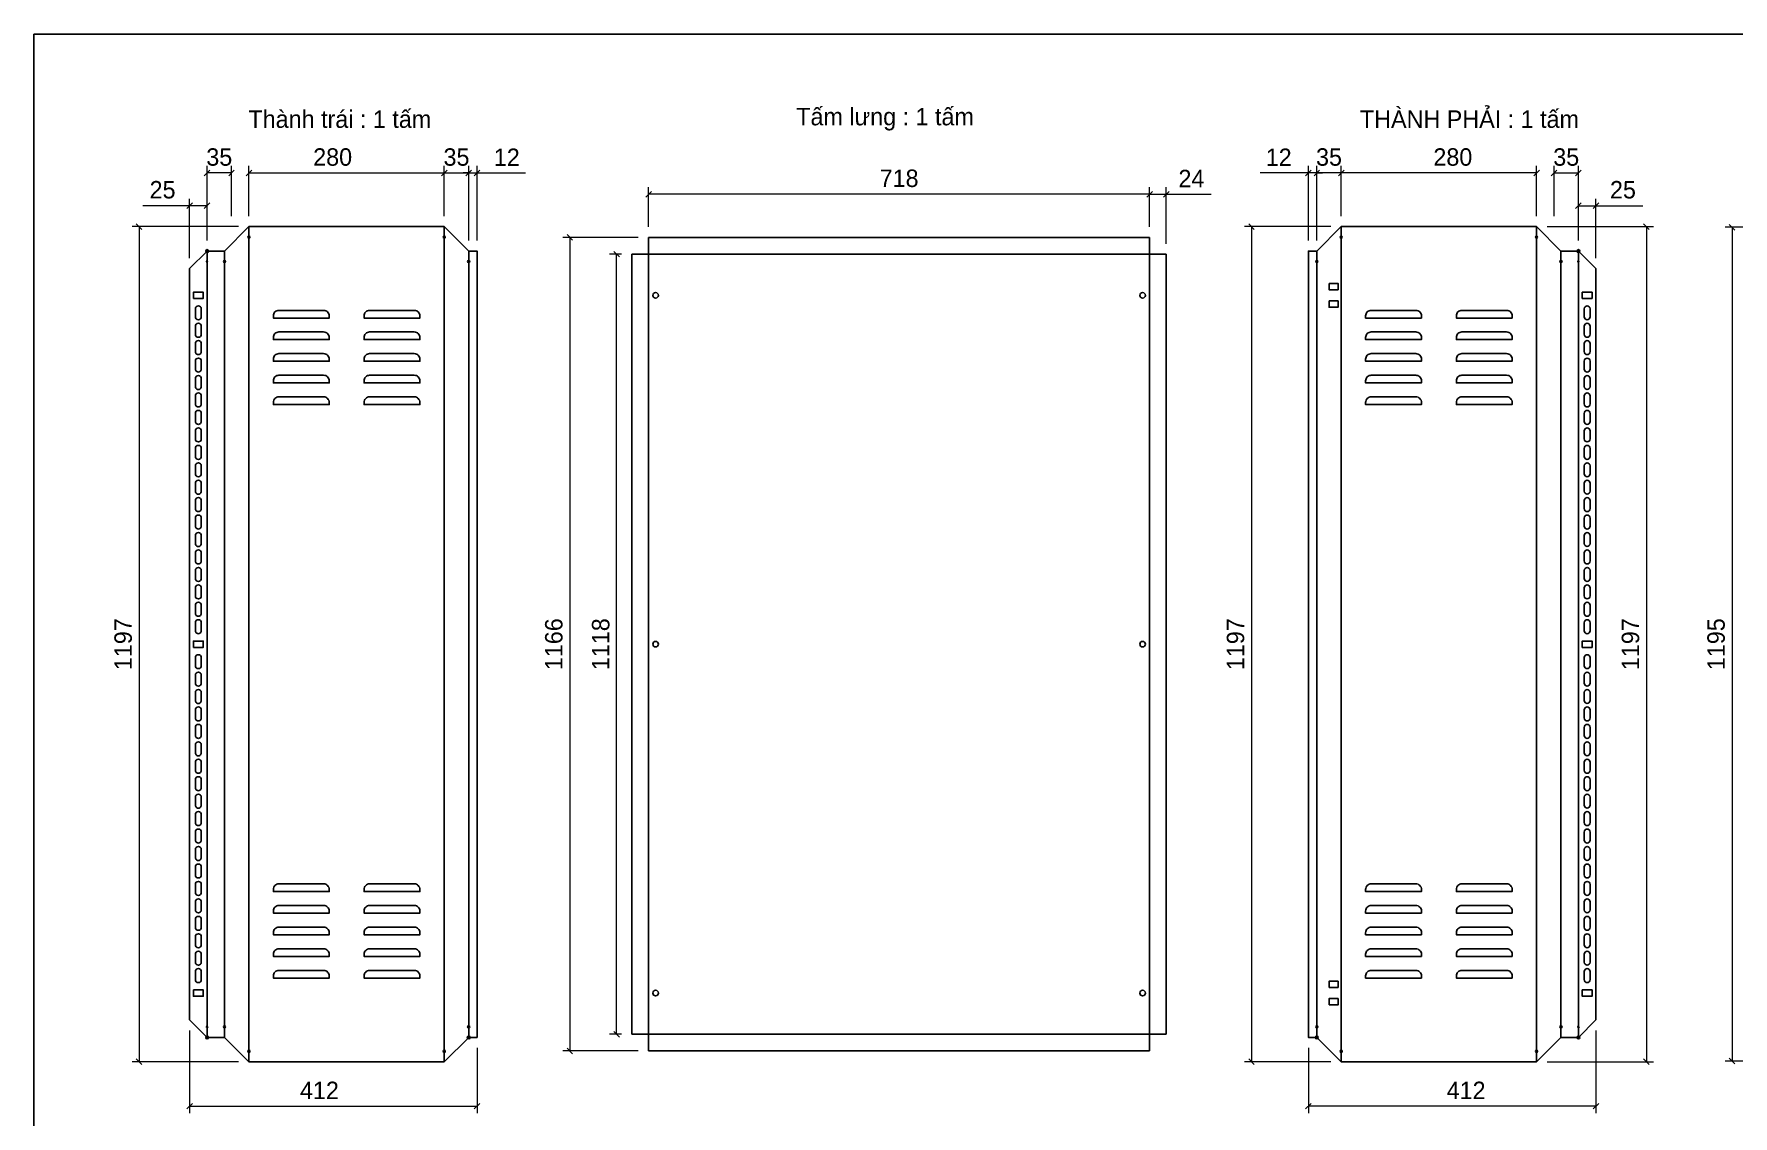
# Model space of a CAD drawing. Header units: millimetres. Extents: x 0 to 3953, y 0 to 2795.
# Drawn here: x 0 to 2435, y 1244 to 2795 of the extents above; entities that cross this region are included whole.
import ezdxf

# ---------------------------------------------------------------- set-up
doc = ezdxf.new("R2010")
doc.units = ezdxf.units.MM
doc.layers.add('CNC', color=7, linetype='Continuous')
doc.layers.add('DIM', color=253, linetype='Continuous')
doc.styles.add('Arial', font='arial.ttf')
doc.dimstyles.new('Dim-25', dxfattribs={"dimtxt": 25, "dimasz": 8, "dimexe": 10, "dimexo": 15, "dimgap": 10, "dimtad": 1, "dimdec": 0, "dimtxsty": 'Standard', "dimblk": 'OBLIQUE', "dimcen": 10, "dimclrd": 5, "dimclre": 5, "dimclrt": 3, "dimazin": 3, "dimtfac": 1, "dimtdec": 0, "dimtmove": 0, "dimatfit": 3, "dimldrblk": 'OBLIQUE', "dimlwd": 9, "dimlwe": 9})

# ---------------------------------------------------------------- blocks, each defined once
blk = doc.blocks.new('*D1')
at = {"color": 0, "linetype": 'ByBlock', "lineweight": -2}
for p, q in [((312.1, 2599.9), (304.1, 2591.9)), ((584.1, 2591.9), (592.1, 2599.9))]:
    blk.add_line(p, q, dxfattribs=at)
at = {"layer": 'Defpoints', "color": 0, "transparency": 16777216}
for p in [(588.1, 2595.9), (308.1, 2519), (588.1, 2519)]:
    blk.add_point(p, dxfattribs=at)
at = {"layer": 'DIM', "color": 5, "lineweight": 9, "transparency": 16777216}
for p, q in [((308.1, 2534), (308.1, 2605.9)), ((588.1, 2534), (588.1, 2605.9)), ((308.1, 2595.9), (588.1, 2595.9))]:
    blk.add_line(p, q, dxfattribs=at)
at = {"layer": 'DIM', "color": 3, "transparency": 16777216, "insert": (428.1, 2618.6), "char_height": 25, "attachment_point": 5}
blk.add_mtext('280', dxfattribs=at)
blk = doc.blocks.new('_Oblique')
at = {"color": 0, "linetype": 'ByBlock', "lineweight": -2}
blk.add_line((-0.5, -0.5), (0.5, 0.5), dxfattribs=at)
blk = doc.blocks.new('*D2')
at = {"color": 0, "linetype": 'ByBlock', "lineweight": -2}
for p, q in [((592.1, 2599.9), (584.1, 2591.9)), ((619.1, 2591.9), (627.1, 2599.9))]:
    blk.add_line(p, q, dxfattribs=at)
at = {"layer": 'Defpoints', "color": 0, "transparency": 16777216}
for p in [(623.1, 2595.9), (588.1, 2519), (623.1, 2484)]:
    blk.add_point(p, dxfattribs=at)
at = {"layer": 'DIM', "color": 5, "lineweight": 9, "transparency": 16777216}
for p, q in [((588.1, 2534), (588.1, 2605.9)), ((623.1, 2499), (623.1, 2605.9)), ((588.1, 2595.9), (623.1, 2595.9))]:
    blk.add_line(p, q, dxfattribs=at)
at = {"layer": 'DIM', "color": 3, "transparency": 16777216, "insert": (605.6, 2618.6), "char_height": 25, "attachment_point": 5}
blk.add_mtext('35', dxfattribs=at)
blk = doc.blocks.new('*D3')
at = {"color": 0, "linetype": 'ByBlock', "lineweight": -2}
for p, q in [((619.1, 2591.9), (627.1, 2599.9)), ((639.1, 2599.9), (631.1, 2591.9))]:
    blk.add_line(p, q, dxfattribs=at)
at = {"layer": 'Defpoints', "color": 0, "transparency": 16777216}
for p in [(635.1, 2595.9), (623.1, 2484), (635.1, 2484)]:
    blk.add_point(p, dxfattribs=at)
at = {"layer": 'DIM', "color": 5, "lineweight": 9, "transparency": 16777216}
for p, q in [((623.1, 2499), (623.1, 2605.9)), ((635.1, 2499), (635.1, 2605.9)), ((623.1, 2595.9), (615.1, 2595.9)), ((623.1, 2595.9), (635.1, 2595.9)), ((635.1, 2595.9), (704.3, 2595.9))]:
    blk.add_line(p, q, dxfattribs=at)
at = {"layer": 'DIM', "color": 3, "transparency": 16777216, "insert": (677.7, 2618.4), "char_height": 25, "attachment_point": 5}
blk.add_mtext('12', dxfattribs=at)
blk = doc.blocks.new('*D4')
at = {"color": 0, "linetype": 'ByBlock', "lineweight": -2}
for p, q in [((227.1, 1262.4), (219.1, 1254.4)), ((631.1, 1254.4), (639.1, 1262.4))]:
    blk.add_line(p, q, dxfattribs=at)
at = {"layer": 'Defpoints', "color": 0, "transparency": 16777216}
for p in [(223.1, 1382), (635.1, 1357), (635.1, 1258.4)]:
    blk.add_point(p, dxfattribs=at)
at = {"layer": 'DIM', "color": 5, "lineweight": 9, "transparency": 16777216}
for p, q in [((223.1, 1367), (223.1, 1248.4)), ((635.1, 1342), (635.1, 1248.4)), ((223.1, 1258.4), (635.1, 1258.4))]:
    blk.add_line(p, q, dxfattribs=at)
at = {"layer": 'DIM', "color": 3, "transparency": 16777216, "insert": (409.1, 1281), "char_height": 25, "attachment_point": 5}
blk.add_mtext('412', dxfattribs=at)
blk = doc.blocks.new('*D5')
at = {"color": 0, "linetype": 'ByBlock', "lineweight": -2}
for p, q in [((252.1, 2599.9), (244.1, 2591.9)), ((279.1, 2591.9), (287.1, 2599.9))]:
    blk.add_line(p, q, dxfattribs=at)
at = {"layer": 'Defpoints', "color": 0, "transparency": 16777216}
for p in [(248.1, 2595.9), (283.1, 2519), (248.1, 2484)]:
    blk.add_point(p, dxfattribs=at)
at = {"layer": 'DIM', "color": 5, "lineweight": 9, "transparency": 16777216}
for p, q in [((248.1, 2499), (248.1, 2605.9)), ((283.1, 2534), (283.1, 2605.9)), ((283.1, 2595.9), (248.1, 2595.9))]:
    blk.add_line(p, q, dxfattribs=at)
at = {"layer": 'DIM', "color": 3, "transparency": 16777216, "insert": (265.6, 2618.6), "char_height": 25, "attachment_point": 5}
blk.add_mtext('35', dxfattribs=at)
blk = doc.blocks.new('*D6')
at = {"color": 0, "linetype": 'ByBlock', "lineweight": -2}
for p, q in [((252.1, 2599.9), (244.1, 2591.9)), ((279.1, 2591.9), (287.1, 2599.9))]:
    blk.add_line(p, q, dxfattribs=at)
at = {"layer": 'Defpoints', "color": 0, "transparency": 16777216}
for p in [(248.1, 2595.9), (283.1, 2519), (248.1, 2484)]:
    blk.add_point(p, dxfattribs=at)
at = {"layer": 'DIM', "color": 5, "lineweight": 9, "transparency": 16777216}
for p, q in [((248.1, 2499), (248.1, 2605.9)), ((283.1, 2534), (283.1, 2605.9)), ((283.1, 2595.9), (248.1, 2595.9))]:
    blk.add_line(p, q, dxfattribs=at)
at = {"layer": 'DIM', "color": 3, "transparency": 16777216, "insert": (265.6, 2618.6), "char_height": 25, "attachment_point": 5}
blk.add_mtext('35', dxfattribs=at)
blk = doc.blocks.new('*D7')
at = {"color": 0, "linetype": 'ByBlock', "lineweight": -2}
for p, q in [((227.1, 2553), (219.1, 2545)), ((244.1, 2545), (252.1, 2553))]:
    blk.add_line(p, q, dxfattribs=at)
at = {"layer": 'Defpoints', "color": 0, "transparency": 16777216}
for p in [(223.1, 2549), (248.1, 2484), (223.1, 2459)]:
    blk.add_point(p, dxfattribs=at)
at = {"layer": 'DIM', "color": 5, "lineweight": 9, "transparency": 16777216}
for p, q in [((223.1, 2474), (223.1, 2559)), ((248.1, 2499), (248.1, 2559)), ((223.1, 2549), (156.1, 2549)), ((248.1, 2549), (223.1, 2549))]:
    blk.add_line(p, q, dxfattribs=at)
at = {"layer": 'DIM', "color": 3, "transparency": 16777216, "insert": (184.3, 2571.7), "char_height": 25, "attachment_point": 5}
blk.add_mtext('25', dxfattribs=at)
blk = doc.blocks.new('f3daunguoc')
at = {"layer": 'CNC', "color": 2, "lineweight": -3}
blk.add_circle((0, 0), 1.5, dxfattribs=at)
blk = doc.blocks.new('f2dauxuoi')
at = {"layer": 'CNC', "color": 2, "lineweight": -3}
blk.add_circle((0, 0), 1, dxfattribs=at)
blk = doc.blocks.new('ovan8.5x20')
at = {"layer": 'CNC', "color": 2, "lineweight": -3}
for p, q in [((5.7, 4.2), (-5.8, 4.2)), ((-5.8, -4.2), (5.7, -4.2))]:
    blk.add_line(p, q, dxfattribs=at)
for centre, start, end in [((-5.8, 0), 90, 270), ((5.7, 0), 270, 90)]:
    blk.add_arc(centre, 4.25, start, end, dxfattribs=at)
blk = doc.blocks.new('*D8')
at = {"color": 0, "linetype": 'ByBlock', "lineweight": -2}
for p, q in [((154.7, 2515), (146.7, 2523)), ((146.7, 1326), (154.7, 1318))]:
    blk.add_line(p, q, dxfattribs=at)
at = {"layer": 'Defpoints', "color": 0, "transparency": 16777216}
for p in [(308.1, 2519), (150.7, 1322), (308.1, 1322)]:
    blk.add_point(p, dxfattribs=at)
at = {"layer": 'DIM', "color": 5, "lineweight": 9, "transparency": 16777216}
for p, q in [((293.1, 2519), (140.7, 2519)), ((150.7, 2519), (150.7, 1322)), ((293.1, 1322), (140.7, 1322))]:
    blk.add_line(p, q, dxfattribs=at)
at = {"layer": 'DIM', "color": 3, "transparency": 16777216, "insert": (127.9, 1920.5), "char_height": 25, "attachment_point": 5, "rotation": 90}
blk.add_mtext('1197', dxfattribs=at)
blk = doc.blocks.new('*D13')
at = {"color": 0, "linetype": 'ByBlock', "lineweight": -2}
for p, q in [((1603, 2569.4), (1595, 2561.4)), ((1619, 2561.4), (1627, 2569.4))]:
    blk.add_line(p, q, dxfattribs=at)
at = {"layer": 'Defpoints', "color": 0, "transparency": 16777216}
for p in [(1623, 2565.4), (1599, 2503.5), (1623, 2479.5)]:
    blk.add_point(p, dxfattribs=at)
at = {"layer": 'DIM', "color": 5, "lineweight": 9, "transparency": 16777216}
for p, q in [((1599, 2518.5), (1599, 2575.4)), ((1599, 2565.4), (1623, 2565.4)), ((1623, 2494.5), (1623, 2575.4)), ((1623, 2565.4), (1687.1, 2565.4))]:
    blk.add_line(p, q, dxfattribs=at)
at = {"layer": 'DIM', "color": 3, "transparency": 16777216, "insert": (1659, 2587.9), "char_height": 25, "attachment_point": 5}
blk.add_mtext('24', dxfattribs=at)
blk = doc.blocks.new('*D14')
at = {"color": 0, "linetype": 'ByBlock', "lineweight": -2}
for p, q in [((885, 2569.4), (877, 2561.4)), ((1595, 2561.4), (1603, 2569.4))]:
    blk.add_line(p, q, dxfattribs=at)
at = {"layer": 'Defpoints', "color": 0, "transparency": 16777216}
for p in [(881, 2565.4), (881, 2503.5), (1599, 2503.5)]:
    blk.add_point(p, dxfattribs=at)
at = {"layer": 'DIM', "color": 5, "lineweight": 9, "transparency": 16777216}
for p, q in [((881, 2518.5), (881, 2575.4)), ((1599, 2565.4), (881, 2565.4)), ((1599, 2518.5), (1599, 2575.4))]:
    blk.add_line(p, q, dxfattribs=at)
at = {"layer": 'DIM', "color": 3, "transparency": 16777216, "insert": (1240, 2588.1), "char_height": 25, "attachment_point": 5}
blk.add_mtext('718', dxfattribs=at)
blk = doc.blocks.new('*D15')
at = {"color": 0, "linetype": 'ByBlock', "lineweight": -2}
for p, q in [((772, 2499.5), (764, 2507.5)), ((764, 1341.5), (772, 1333.5))]:
    blk.add_line(p, q, dxfattribs=at)
at = {"layer": 'Defpoints', "color": 0, "transparency": 16777216}
for p in [(881, 2503.5), (768, 1337.5), (881, 1337.5)]:
    blk.add_point(p, dxfattribs=at)
at = {"layer": 'DIM', "color": 5, "lineweight": 9, "transparency": 16777216}
for p, q in [((866, 2503.5), (758, 2503.5)), ((768, 2503.5), (768, 1337.5)), ((866, 1337.5), (758, 1337.5))]:
    blk.add_line(p, q, dxfattribs=at)
at = {"layer": 'DIM', "color": 3, "transparency": 16777216, "insert": (745.2, 1920.5), "char_height": 25, "attachment_point": 5, "rotation": 90}
blk.add_mtext('1166', dxfattribs=at)
blk = doc.blocks.new('*D16')
at = {"color": 0, "linetype": 'ByBlock', "lineweight": -2}
for p, q in [((839.1, 2475.5), (831.1, 2483.5)), ((831.1, 1365.5), (839.1, 1357.5))]:
    blk.add_line(p, q, dxfattribs=at)
at = {"layer": 'Defpoints', "color": 0, "transparency": 16777216}
for p in [(835.1, 2479.5), (857, 2479.5), (857, 1361.5)]:
    blk.add_point(p, dxfattribs=at)
at = {"layer": 'DIM', "color": 5, "lineweight": 9, "transparency": 16777216}
for p, q in [((842, 2479.5), (825.1, 2479.5)), ((835.1, 1361.5), (835.1, 2479.5)), ((842, 1361.5), (825.1, 1361.5))]:
    blk.add_line(p, q, dxfattribs=at)
at = {"layer": 'DIM', "color": 3, "transparency": 16777216, "insert": (812.4, 1920.5), "char_height": 25, "attachment_point": 5, "rotation": 90}
blk.add_mtext('1118', dxfattribs=at)
blk = doc.blocks.new('*D17')
at = {"color": 0, "linetype": 'ByBlock', "lineweight": -2}
for p, q in [((1749.1, 2515), (1741.1, 2523)), ((1741.1, 1326), (1749.1, 1318))]:
    blk.add_line(p, q, dxfattribs=at)
at = {"layer": 'Defpoints', "color": 0, "transparency": 16777216}
for p in [(1873.7, 2519), (1745.1, 1322), (1873.7, 1322)]:
    blk.add_point(p, dxfattribs=at)
at = {"layer": 'DIM', "color": 5, "lineweight": 9, "transparency": 16777216}
for p, q in [((1858.7, 2519), (1735.1, 2519)), ((1745.1, 2519), (1745.1, 1322)), ((1858.7, 1322), (1735.1, 1322))]:
    blk.add_line(p, q, dxfattribs=at)
at = {"layer": 'DIM', "color": 3, "transparency": 16777216, "insert": (1722.3, 1920.5), "char_height": 25, "attachment_point": 5, "rotation": 90}
blk.add_mtext('1197', dxfattribs=at)
blk = doc.blocks.new('*D18')
at = {"color": 0, "linetype": 'ByBlock', "lineweight": -2}
for p, q in [((1877.7, 2599.9), (1869.7, 2591.9)), ((2149.7, 2591.9), (2157.7, 2599.9))]:
    blk.add_line(p, q, dxfattribs=at)
at = {"layer": 'Defpoints', "color": 0, "transparency": 16777216}
for p in [(1873.7, 2595.9), (1873.7, 2519), (2153.7, 2519)]:
    blk.add_point(p, dxfattribs=at)
at = {"layer": 'DIM', "color": 5, "lineweight": 9, "transparency": 16777216}
for p, q in [((1873.7, 2534), (1873.7, 2605.9)), ((2153.7, 2534), (2153.7, 2605.9)), ((2153.7, 2595.9), (1873.7, 2595.9))]:
    blk.add_line(p, q, dxfattribs=at)
at = {"layer": 'DIM', "color": 3, "transparency": 16777216, "insert": (2033.7, 2618.6), "char_height": 25, "attachment_point": 5}
blk.add_mtext('280', dxfattribs=at)
blk = doc.blocks.new('*D19')
at = {"color": 0, "linetype": 'ByBlock', "lineweight": -2}
for p, q in [((1842.7, 2599.9), (1834.7, 2591.9)), ((1869.7, 2591.9), (1877.7, 2599.9))]:
    blk.add_line(p, q, dxfattribs=at)
at = {"layer": 'Defpoints', "color": 0, "transparency": 16777216}
for p in [(1838.7, 2595.9), (1873.7, 2519), (1838.7, 2484)]:
    blk.add_point(p, dxfattribs=at)
at = {"layer": 'DIM', "color": 5, "lineweight": 9, "transparency": 16777216}
for p, q in [((1838.7, 2499), (1838.7, 2605.9)), ((1873.7, 2534), (1873.7, 2605.9)), ((1873.7, 2595.9), (1838.7, 2595.9))]:
    blk.add_line(p, q, dxfattribs=at)
at = {"layer": 'DIM', "color": 3, "transparency": 16777216, "insert": (1856.2, 2618.6), "char_height": 25, "attachment_point": 5}
blk.add_mtext('35', dxfattribs=at)
blk = doc.blocks.new('*D20')
at = {"color": 0, "linetype": 'ByBlock', "lineweight": -2}
for p, q in [((1822.7, 2591.9), (1830.7, 2599.9)), ((1842.7, 2599.9), (1834.7, 2591.9))]:
    blk.add_line(p, q, dxfattribs=at)
at = {"layer": 'Defpoints', "color": 0, "transparency": 16777216}
for p in [(1826.7, 2595.9), (1826.7, 2484), (1838.7, 2484)]:
    blk.add_point(p, dxfattribs=at)
at = {"layer": 'DIM', "color": 5, "lineweight": 9, "transparency": 16777216}
for p, q in [((1826.7, 2499), (1826.7, 2605.9)), ((1838.7, 2499), (1838.7, 2605.9)), ((1826.7, 2595.9), (1757.5, 2595.9)), ((1838.7, 2595.9), (1826.7, 2595.9)), ((1838.7, 2595.9), (1846.7, 2595.9))]:
    blk.add_line(p, q, dxfattribs=at)
at = {"layer": 'DIM', "color": 3, "transparency": 16777216, "insert": (1784.1, 2618.4), "char_height": 25, "attachment_point": 5}
blk.add_mtext('12', dxfattribs=at)
blk = doc.blocks.new('*D21')
at = {"color": 0, "linetype": 'ByBlock', "lineweight": -2}
for p, q in [((1830.7, 1262.4), (1822.7, 1254.4)), ((2234.7, 1254.4), (2242.7, 1262.4))]:
    blk.add_line(p, q, dxfattribs=at)
at = {"layer": 'Defpoints', "color": 0, "transparency": 16777216}
for p in [(2238.7, 1382), (1826.7, 1357), (1826.7, 1258.4)]:
    blk.add_point(p, dxfattribs=at)
at = {"layer": 'DIM', "color": 5, "lineweight": 9, "transparency": 16777216}
for p, q in [((2238.7, 1367), (2238.7, 1248.4)), ((1826.7, 1342), (1826.7, 1248.4)), ((2238.7, 1258.4), (1826.7, 1258.4))]:
    blk.add_line(p, q, dxfattribs=at)
at = {"layer": 'DIM', "color": 3, "transparency": 16777216, "insert": (2052.7, 1281), "char_height": 25, "attachment_point": 5}
blk.add_mtext('412', dxfattribs=at)
blk = doc.blocks.new('*D22')
at = {"color": 0, "linetype": 'ByBlock', "lineweight": -2}
for p, q in [((2182.7, 2599.9), (2174.7, 2591.9)), ((2209.7, 2591.9), (2217.7, 2599.9))]:
    blk.add_line(p, q, dxfattribs=at)
at = {"layer": 'Defpoints', "color": 0, "transparency": 16777216}
for p in [(2213.7, 2595.9), (2178.7, 2519), (2213.7, 2484)]:
    blk.add_point(p, dxfattribs=at)
at = {"layer": 'DIM', "color": 5, "lineweight": 9, "transparency": 16777216}
for p, q in [((2178.7, 2534), (2178.7, 2605.9)), ((2213.7, 2499), (2213.7, 2605.9)), ((2178.7, 2595.9), (2213.7, 2595.9))]:
    blk.add_line(p, q, dxfattribs=at)
at = {"layer": 'DIM', "color": 3, "transparency": 16777216, "insert": (2196.2, 2618.6), "char_height": 25, "attachment_point": 5}
blk.add_mtext('35', dxfattribs=at)
blk = doc.blocks.new('*D23')
at = {"color": 0, "linetype": 'ByBlock', "lineweight": -2}
for p, q in [((2182.7, 2599.9), (2174.7, 2591.9)), ((2209.7, 2591.9), (2217.7, 2599.9))]:
    blk.add_line(p, q, dxfattribs=at)
at = {"layer": 'Defpoints', "color": 0, "transparency": 16777216}
for p in [(2213.7, 2595.9), (2178.7, 2519), (2213.7, 2484)]:
    blk.add_point(p, dxfattribs=at)
at = {"layer": 'DIM', "color": 5, "lineweight": 9, "transparency": 16777216}
for p, q in [((2178.7, 2534), (2178.7, 2605.9)), ((2213.7, 2499), (2213.7, 2605.9)), ((2178.7, 2595.9), (2213.7, 2595.9))]:
    blk.add_line(p, q, dxfattribs=at)
at = {"layer": 'DIM', "color": 3, "transparency": 16777216, "insert": (2196.2, 2618.6), "char_height": 25, "attachment_point": 5}
blk.add_mtext('35', dxfattribs=at)
blk = doc.blocks.new('*D24')
at = {"color": 0, "linetype": 'ByBlock', "lineweight": -2}
for p, q in [((2217.7, 2553), (2209.7, 2545)), ((2234.7, 2545), (2242.7, 2553))]:
    blk.add_line(p, q, dxfattribs=at)
at = {"layer": 'Defpoints', "color": 0, "transparency": 16777216}
for p in [(2238.7, 2549), (2213.7, 2484), (2238.7, 2459)]:
    blk.add_point(p, dxfattribs=at)
at = {"layer": 'DIM', "color": 5, "lineweight": 9, "transparency": 16777216}
for p, q in [((2213.7, 2499), (2213.7, 2559)), ((2238.7, 2474), (2238.7, 2559)), ((2213.7, 2549), (2238.7, 2549)), ((2238.7, 2549), (2305.8, 2549))]:
    blk.add_line(p, q, dxfattribs=at)
at = {"layer": 'DIM', "color": 3, "transparency": 16777216, "insert": (2277.5, 2571.7), "char_height": 25, "attachment_point": 5}
blk.add_mtext('25', dxfattribs=at)
blk = doc.blocks.new('*D25')
at = {"color": 0, "linetype": 'ByBlock', "lineweight": -2}
for p, q in [((2315.1, 2515), (2307.1, 2523)), ((2307.1, 1326), (2315.1, 1318))]:
    blk.add_line(p, q, dxfattribs=at)
at = {"layer": 'Defpoints', "color": 0, "transparency": 16777216}
for p in [(2153.7, 2519), (2153.7, 1322), (2311.1, 1322)]:
    blk.add_point(p, dxfattribs=at)
at = {"layer": 'DIM', "color": 5, "lineweight": 9, "transparency": 16777216}
for p, q in [((2168.7, 2519), (2321.1, 2519)), ((2311.1, 2519), (2311.1, 1322)), ((2168.7, 1322), (2321.1, 1322))]:
    blk.add_line(p, q, dxfattribs=at)
at = {"layer": 'DIM', "color": 3, "transparency": 16777216, "insert": (2288.4, 1920.5), "char_height": 25, "attachment_point": 5, "rotation": 90}
blk.add_mtext('1197', dxfattribs=at)
blk = doc.blocks.new('KHUNG CHUẨN')
at = {"color": 7}
blk.add_lwpolyline([(16919.2, -26555.2), (19889.2, -26555.2), (19889.2, -28655.2), (16919.2, -28655.2)], close=True, dxfattribs=at)
at = {"color": 3, "style": 'Arial'}
for tag, p in [('#01', (17055.6, -28580.1)), ('#02', (17431.4, -28580.1)), ('#03', (18030.6, -28580.1)), ('#08', (18751.7, -28580.1)), ('#10', (19064.8, -28580.1)), ('#04', (17024.8, -28634.6)), ('#05', (17308.5, -28633)), ('#06', (17632.7, -28633.7)), ('#07', (18002, -28634.7)), ('#09', (18753.8, -28632.6)), ('#11', (19060.3, -28625.7)), ('#12', (19806.5, -28628.9))]:
    blk.add_attdef(tag, p, '', height=20, dxfattribs=at)
blk = doc.blocks.new('*D45')
at = {"color": 0, "linetype": 'ByBlock', "lineweight": -2}
for p, q in [((2437.9, 2514), (2429.9, 2522)), ((2429.9, 1327), (2437.9, 1319))]:
    blk.add_line(p, q, dxfattribs=at)
at = {"layer": 'Defpoints', "color": 0, "transparency": 16777216}
for p in [(2491.3, 2518), (2433.9, 1323), (2491.3, 1323)]:
    blk.add_point(p, dxfattribs=at)
at = {"layer": 'DIM', "color": 5, "lineweight": 9, "transparency": 16777216}
for p, q in [((2476.3, 2518), (2423.9, 2518)), ((2433.9, 2518), (2433.9, 1323)), ((2476.3, 1323), (2423.9, 1323))]:
    blk.add_line(p, q, dxfattribs=at)
at = {"layer": 'DIM', "color": 3, "transparency": 16777216, "insert": (2411.1, 1920.5), "char_height": 25, "attachment_point": 5, "rotation": 90}
blk.add_mtext('1195', dxfattribs=at)

msp = doc.modelspace()

# ---------------------------------------------------------------- linework, layer by layer
at = {"color": 7}
for p, q in [((273.1, 2484), (308.1, 2519)), ((308.1, 2519), (308.1, 1322)), ((588.1, 2519), (588.1, 1322)), ((588.1, 2519), (623.1, 2484)), ((1873.7, 2519), (1838.7, 2484)), ((1873.7, 2519), (1873.7, 1322)), ((2153.7, 2519), (2153.7, 1322)), ((2188.7, 2484), (2153.7, 2519)), ((248.1, 2484), (223.1, 2459)), ((248.1, 2484), (248.1, 1357)), ((273.1, 2484), (273.1, 1357)), ((623.1, 2484), (623.1, 1357)), ((1838.7, 2484), (1838.7, 1357)), ((2188.7, 2484), (2188.7, 1357)), ((2213.7, 2484), (2213.7, 1357)), ((2213.7, 2484), (2238.7, 2459)), ((223.1, 2459), (223.1, 1382)), ((2238.7, 2459), (2238.7, 1382)), ((248.1, 1357), (223.1, 1382)), ((2213.7, 1357), (2238.7, 1382)), ((273.1, 1357), (308.1, 1322)), ((588.1, 1322), (623.1, 1357)), ((1873.7, 1322), (1838.7, 1357)), ((2188.7, 1357), (2153.7, 1322))]:
    msp.add_line(p, q, dxfattribs=at)
for points in [[(308.1, 2519), (588.1, 2519)], [(2153.7, 2519), (1873.7, 2519)], [(248.1, 2484), (273.1, 2484)], [(623.1, 2484), (635.1, 2484), (635.1, 1357), (623.1, 1357)], [(1599, 2503.5), (881, 2503.5)], [(1838.7, 2484), (1826.7, 2484), (1826.7, 1357), (1838.7, 1357)], [(2213.7, 2484), (2188.7, 2484)], [(857, 2479.5), (857, 1361.5)], [(1623, 1361.5), (1623, 2479.5)], [(273.1, 1357), (248.1, 1357)], [(2188.7, 1357), (2213.7, 1357)], [(588.1, 1322), (308.1, 1322)], [(881, 1337.5), (1599, 1337.5)], [(1873.7, 1322), (2153.7, 1322)]]:
    msp.add_lwpolyline(points, dxfattribs=at)
at = {"color": 2}
for points in [[(881, 2503.5), (881, 2479.5), (857, 2479.5)], [(1599, 2503.5), (1599, 2479.5), (1623, 2479.5)], [(881, 1337.5), (881, 1361.5), (857, 1361.5)], [(1599, 1337.5), (1599, 1361.5), (1623, 1361.5)]]:
    msp.add_lwpolyline(points, dxfattribs=at)
at = {"color": 7}
msp.add_lwpolyline([(881, 1361.5), (1599, 1361.5), (1599, 2479.5), (881, 2479.5)], close=True, dxfattribs=at)
at = {"color": 2}
for points in [[(1856.2, 2437.5), (1869.2, 2437.5), (1869.2, 2428.5), (1856.2, 2428.5)], [(228.6, 2416), (242.6, 2416), (242.6, 2425), (228.6, 2425)], [(1856.2, 2412.5), (1869.2, 2412.5), (1869.2, 2403.5), (1856.2, 2403.5)], [(2233.2, 2416), (2219.2, 2416), (2219.2, 2425), (2233.2, 2425)], [(228.6, 1916), (242.6, 1916), (242.6, 1925), (228.6, 1925)], [(2233.2, 1916), (2219.2, 1916), (2219.2, 1925), (2233.2, 1925)], [(1856.2, 1428.5), (1869.2, 1428.5), (1869.2, 1437.5), (1856.2, 1437.5)], [(228.6, 1425), (242.6, 1425), (242.6, 1416), (228.6, 1416)], [(1856.2, 1403.5), (1869.2, 1403.5), (1869.2, 1412.5), (1856.2, 1412.5)], [(2233.2, 1425), (2219.2, 1425), (2219.2, 1416), (2233.2, 1416)]]:
    msp.add_lwpolyline(points, close=True, dxfattribs=at)
for points in [[(351.1, 2399), (415.1, 2399, -0.414214), (423.1, 2391), (423.1, 2388), (343.1, 2388), (343.1, 2391, -0.414214)], [(545.1, 2399), (481.1, 2399, 0.414214), (473.1, 2391), (473.1, 2388), (553.1, 2388), (553.1, 2391, 0.414214)], [(1916.7, 2399), (1980.7, 2399, -0.414214), (1988.7, 2391), (1988.7, 2388), (1908.7, 2388), (1908.7, 2391, -0.414214)], [(2110.7, 2399), (2046.7, 2399, 0.414214), (2038.7, 2391), (2038.7, 2388), (2118.7, 2388), (2118.7, 2391, 0.414214)], [(351.1, 2368), (415.1, 2368, -0.414214), (423.1, 2360), (423.1, 2357), (343.1, 2357), (343.1, 2360, -0.414214)], [(545.1, 2368), (481.1, 2368, 0.414214), (473.1, 2360), (473.1, 2357), (553.1, 2357), (553.1, 2360, 0.414214)], [(1916.7, 2368), (1980.7, 2368, -0.414214), (1988.7, 2360), (1988.7, 2357), (1908.7, 2357), (1908.7, 2360, -0.414214)], [(2110.7, 2368), (2046.7, 2368, 0.414214), (2038.7, 2360), (2038.7, 2357), (2118.7, 2357), (2118.7, 2360, 0.414214)], [(351.1, 2337), (415.1, 2337, -0.414214), (423.1, 2329), (423.1, 2326), (343.1, 2326), (343.1, 2329, -0.414214)], [(545.1, 2337), (481.1, 2337, 0.414214), (473.1, 2329), (473.1, 2326), (553.1, 2326), (553.1, 2329, 0.414214)], [(1916.7, 2337), (1980.7, 2337, -0.414214), (1988.7, 2329), (1988.7, 2326), (1908.7, 2326), (1908.7, 2329, -0.414214)], [(2110.7, 2337), (2046.7, 2337, 0.414214), (2038.7, 2329), (2038.7, 2326), (2118.7, 2326), (2118.7, 2329, 0.414214)], [(351.1, 2306), (415.1, 2306, -0.414214), (423.1, 2298), (423.1, 2295), (343.1, 2295), (343.1, 2298, -0.414214)], [(545.1, 2306), (481.1, 2306, 0.414214), (473.1, 2298), (473.1, 2295), (553.1, 2295), (553.1, 2298, 0.414214)], [(1916.7, 2306), (1980.7, 2306, -0.414214), (1988.7, 2298), (1988.7, 2295), (1908.7, 2295), (1908.7, 2298, -0.414214)], [(2110.7, 2306), (2046.7, 2306, 0.414214), (2038.7, 2298), (2038.7, 2295), (2118.7, 2295), (2118.7, 2298, 0.414214)], [(351.1, 2275), (415.1, 2275, -0.414214), (423.1, 2267), (423.1, 2264), (343.1, 2264), (343.1, 2267, -0.414214)], [(545.1, 2275), (481.1, 2275, 0.414214), (473.1, 2267), (473.1, 2264), (553.1, 2264), (553.1, 2267, 0.414214)], [(1916.7, 2275), (1980.7, 2275, -0.414214), (1988.7, 2267), (1988.7, 2264), (1908.7, 2264), (1908.7, 2267, -0.414214)], [(2110.7, 2275), (2046.7, 2275, 0.414214), (2038.7, 2267), (2038.7, 2264), (2118.7, 2264), (2118.7, 2267, 0.414214)], [(351.1, 1577), (415.1, 1577, -0.414214), (423.1, 1569), (423.1, 1566), (343.1, 1566), (343.1, 1569, -0.414214)], [(545.1, 1577), (481.1, 1577, 0.414214), (473.1, 1569), (473.1, 1566), (553.1, 1566), (553.1, 1569, 0.414214)], [(1916.7, 1577), (1980.7, 1577, -0.414214), (1988.7, 1569), (1988.7, 1566), (1908.7, 1566), (1908.7, 1569, -0.414214)], [(2110.7, 1577), (2046.7, 1577, 0.414214), (2038.7, 1569), (2038.7, 1566), (2118.7, 1566), (2118.7, 1569, 0.414214)], [(351.1, 1546), (415.1, 1546, -0.414214), (423.1, 1538), (423.1, 1535), (343.1, 1535), (343.1, 1538, -0.414214)], [(545.1, 1546), (481.1, 1546, 0.414214), (473.1, 1538), (473.1, 1535), (553.1, 1535), (553.1, 1538, 0.414214)], [(1916.7, 1546), (1980.7, 1546, -0.414214), (1988.7, 1538), (1988.7, 1535), (1908.7, 1535), (1908.7, 1538, -0.414214)], [(2110.7, 1546), (2046.7, 1546, 0.414214), (2038.7, 1538), (2038.7, 1535), (2118.7, 1535), (2118.7, 1538, 0.414214)], [(351.1, 1515), (415.1, 1515, -0.414214), (423.1, 1507), (423.1, 1504), (343.1, 1504), (343.1, 1507, -0.414214)], [(545.1, 1515), (481.1, 1515, 0.414214), (473.1, 1507), (473.1, 1504), (553.1, 1504), (553.1, 1507, 0.414214)], [(1916.7, 1515), (1980.7, 1515, -0.414214), (1988.7, 1507), (1988.7, 1504), (1908.7, 1504), (1908.7, 1507, -0.414214)], [(2110.7, 1515), (2046.7, 1515, 0.414214), (2038.7, 1507), (2038.7, 1504), (2118.7, 1504), (2118.7, 1507, 0.414214)], [(351.1, 1484), (415.1, 1484, -0.414214), (423.1, 1476), (423.1, 1473), (343.1, 1473), (343.1, 1476, -0.414214)], [(545.1, 1484), (481.1, 1484, 0.414214), (473.1, 1476), (473.1, 1473), (553.1, 1473), (553.1, 1476, 0.414214)], [(1916.7, 1484), (1980.7, 1484, -0.414214), (1988.7, 1476), (1988.7, 1473), (1908.7, 1473), (1908.7, 1476, -0.414214)], [(2110.7, 1484), (2046.7, 1484, 0.414214), (2038.7, 1476), (2038.7, 1473), (2118.7, 1473), (2118.7, 1476, 0.414214)], [(351.1, 1453), (415.1, 1453, -0.414214), (423.1, 1445), (423.1, 1442), (343.1, 1442), (343.1, 1445, -0.414214)], [(545.1, 1453), (481.1, 1453, 0.414214), (473.1, 1445), (473.1, 1442), (553.1, 1442), (553.1, 1445, 0.414214)], [(1916.7, 1453), (1980.7, 1453, -0.414214), (1988.7, 1445), (1988.7, 1442), (1908.7, 1442), (1908.7, 1445, -0.414214)], [(2110.7, 1453), (2046.7, 1453, 0.414214), (2038.7, 1445), (2038.7, 1442), (2118.7, 1442), (2118.7, 1445, 0.414214)]]:
    msp.add_lwpolyline(points, format="xyb", close=True, dxfattribs=at)
for centre, radius in [((248.1, 2484), 2), ((2213.7, 2484), 2), ((891, 2420.5), 4), ((1589, 2420.5), 4), ((891, 1920.5), 4), ((1589, 1920.5), 4), ((891, 1420.5), 4), ((1589, 1420.5), 4), ((248.1, 1357), 2), ((623.1, 1357), 2), ((1838.7, 1357), 2), ((2213.7, 1357), 2)]:
    msp.add_circle(centre, radius, dxfattribs=at)

# ---------------------------------------------------------------- block references
at = {"color": 3, "xscale": 1.331000000005587, "yscale": 1.331000000005587, "zscale": 1.331000000005587}
msp.add_blockref('KHUNG CHUẨN', (-22519.5, 38140), dxfattribs=at)
at = {"lineweight": -3, "xscale": -1, "rotation": 180}
for name, p in [('f3daunguoc', (308.1, 2504)), ('f3daunguoc', (588.1, 2504)), ('f3daunguoc', (273.1, 2469)), ('f3daunguoc', (623.1, 2469)), ('f2dauxuoi', (248.1, 1372))]:
    msp.add_blockref(name, p, dxfattribs=at)
at = {"lineweight": -3, "rotation": 180}
for name, p in [('f3daunguoc', (1873.7, 2504)), ('f3daunguoc', (2153.7, 2504)), ('f3daunguoc', (1838.7, 2469)), ('f3daunguoc', (2188.7, 2469)), ('f2dauxuoi', (2213.7, 1372))]:
    msp.add_blockref(name, p, dxfattribs=at)
at = {"lineweight": -3}
for name, p in [('f2dauxuoi', (248.1, 2469)), ('f3daunguoc', (273.1, 1372)), ('f3daunguoc', (623.1, 1372)), ('f3daunguoc', (308.1, 1337)), ('f3daunguoc', (588.1, 1337))]:
    msp.add_blockref(name, p, dxfattribs=at)
at = {"lineweight": -3, "xscale": -1}
for name, p in [('f2dauxuoi', (2213.7, 2469)), ('f3daunguoc', (1838.7, 1372)), ('f3daunguoc', (2188.7, 1372)), ('f3daunguoc', (1873.7, 1337)), ('f3daunguoc', (2153.7, 1337))]:
    msp.add_blockref(name, p, dxfattribs=at)
at = {"layer": 'CNC', "lineweight": -3, "xscale": -1}
for p, rotation in [((235.6, 2395.5), 270), ((235.6, 2370.5), 270), ((2226.2, 2345.5), 90), ((2226.2, 2320.5), 90), ((2226.2, 2295.5), 90), ((2226.2, 2270.5), 90), ((2226.2, 2245.5), 90), ((235.6, 2220.5), 270), ((235.6, 2195.5), 270), ((235.6, 2170.5), 270), ((2226.2, 2145.5), 90), ((2226.2, 2120.5), 90), ((2226.2, 2095.5), 90), ((2226.2, 2070.5), 90), ((2226.2, 2045.5), 90), ((235.6, 2020.5), 270), ((235.6, 1995.5), 270), ((2226.2, 1970.5), 90), ((2226.2, 1945.5), 90), ((235.6, 1895.5), 270), ((235.6, 1870.5), 270), ((2226.2, 1845.5), 90), ((2226.2, 1820.5), 90), ((2226.2, 1795.5), 90), ((2226.2, 1770.5), 90), ((2226.2, 1745.5), 90), ((2226.2, 1720.5), 90), ((2226.2, 1695.5), 90), ((2226.2, 1670.5), 90), ((2226.2, 1645.5), 90), ((2226.2, 1620.5), 90), ((235.6, 1595.5), 270), ((235.6, 1570.5), 270), ((235.6, 1570.5), 270), ((235.6, 1545.5), 270), ((235.6, 1520.5), 270), ((235.6, 1495.5), 270), ((235.6, 1470.5), 270), ((235.6, 1445.5), 270)]:
    msp.add_blockref('ovan8.5x20', p, dxfattribs=dict(at, rotation=rotation))
at = {"layer": 'CNC', "lineweight": -3}
for p, rotation in [((2226.2, 2395.5), 90), ((2226.2, 2370.5), 90), ((235.6, 2345.5), 270), ((235.6, 2320.5), 270), ((235.6, 2295.5), 270), ((235.6, 2270.5), 270), ((235.6, 2245.5), 270), ((2226.2, 2220.5), 90), ((2226.2, 2195.5), 90), ((2226.2, 2170.5), 90), ((235.6, 2145.5), 270), ((235.6, 2120.5), 270), ((235.6, 2095.5), 270), ((235.6, 2070.5), 270), ((235.6, 2045.5), 270), ((2226.2, 2020.5), 90), ((2226.2, 1995.5), 90), ((235.6, 1970.5), 270), ((235.6, 1945.5), 270), ((2226.2, 1895.5), 90), ((2226.2, 1870.5), 90), ((235.6, 1845.5), 270), ((235.6, 1820.5), 270), ((235.6, 1795.5), 270), ((235.6, 1770.5), 270), ((235.6, 1745.5), 270), ((235.6, 1720.5), 270), ((235.6, 1695.5), 270), ((235.6, 1670.5), 270), ((235.6, 1645.5), 270), ((235.6, 1620.5), 270), ((2226.2, 1595.5), 90), ((2226.2, 1570.5), 90), ((2226.2, 1570.5), 90), ((2226.2, 1545.5), 90), ((2226.2, 1520.5), 90), ((2226.2, 1495.5), 90), ((2226.2, 1470.5), 90), ((2226.2, 1445.5), 90)]:
    msp.add_blockref('ovan8.5x20', p, dxfattribs=dict(at, rotation=rotation))

# ---------------------------------------------------------------- texts
at = {"color": 2, "char_height": 25, "width": 785, "attachment_point": 5}
for s, insert in [('Thành trái : 1 tấm', (438.4, 2672.9)), ('Tấm lưng : 1 tấm', (1219.9, 2672.9)), ('THÀNH PHẢI : 1 tấm', (2057.5, 2672.9))]:
    msp.add_mtext(s, dxfattribs=dict(at, insert=insert))

# ---------------------------------------------------------------- dimensions: what is measured, and where the dimension line sits
at = {"layer": 'DIM', "color": 7}
for base, p1, p2, picture, middle in [((248.1, 2595.9), (273.1, 2484), (248.1, 2484), '*D6', (188.2, 2595.9)), ((248.1, 2595.9), (283.1, 2519), (248.1, 2484), '*D5', (265.6, 2595.9)), ((588.1, 2595.9), (308.1, 2519), (588.1, 2519), '*D1', (428.1, 2595.9)), ((623.1, 2595.9), (588.1, 2519), (623.1, 2484), '*D2', (605.6, 2595.9)), ((223.1, 2549), (248.1, 2484), (223.1, 2459), '*D7', (184.3, 2549)), ((635.1, 1258.4), (223.1, 1382), (635.1, 1357), '*D4', (409.1, 1258.4))]:
    dim = msp.add_linear_dim(base=base, p1=p1, p2=p2, dimstyle='Dim-25', dxfattribs=at)
    dim.commit()
    dim.dimension.update_dxf_attribs({"geometry": picture, "text_midpoint": middle, "dimtype": 160})
dim = msp.add_linear_dim(base=(635.1, 2595.9), p1=(623.1, 2484), p2=(635.1, 2484), dimstyle='Dim-25', dxfattribs=at)
dim.commit()
dim.dimension.update_dxf_attribs({"geometry": '*D3', "text_midpoint": (677.7, 2618.4)})
dim = msp.add_linear_dim(base=(1826.7, 2595.9), p1=(1838.7, 2484), p2=(1826.7, 2484), angle=180, dimstyle='Dim-25', dxfattribs=at)
dim.commit()
dim.dimension.update_dxf_attribs({"geometry": '*D20', "text_midpoint": (1784.1, 2618.4)})
for base, p1, p2, angle, picture, middle in [((1838.7, 2595.9), (1873.7, 2519), (1838.7, 2484), 180, '*D19', (1856.2, 2595.9)), ((1873.7, 2595.9), (2153.7, 2519), (1873.7, 2519), 180, '*D18', (2033.7, 2595.9)), ((2213.7, 2595.9), (2178.7, 2519), (2213.7, 2484), 180, '*D22', (2196.2, 2595.9)), ((2213.7, 2595.9), (2188.7, 2484), (2213.7, 2484), 180, '*D23', (2273.7, 2595.9)), ((2238.7, 2549), (2213.7, 2484), (2238.7, 2459), 180, '*D24', (2277.5, 2549)), ((1745.1, 1322), (1873.7, 2519), (1873.7, 1322), 90, '*D17', (1745.1, 1920.5)), ((1826.7, 1258.4), (2238.7, 1382), (1826.7, 1357), 180, '*D21', (2052.7, 1258.4))]:
    dim = msp.add_linear_dim(base=base, p1=p1, p2=p2, angle=angle, dimstyle='Dim-25', dxfattribs=at)
    dim.commit()
    dim.dimension.update_dxf_attribs({"geometry": picture, "text_midpoint": middle, "dimtype": 160})
at = {"layer": 'DIM', "color": 2}
for base, p2, picture, middle in [((881, 2565.4), (881, 2503.5), '*D14', (1240, 2588.1)), ((1623, 2565.4), (1623, 2479.5), '*D13', (1659, 2587.9))]:
    dim = msp.add_linear_dim(base=base, p1=(1599, 2503.5), p2=p2, dimstyle='Dim-25', dxfattribs=at)
    dim.commit()
    dim.dimension.update_dxf_attribs({"geometry": picture, "text_midpoint": middle})
for base, p1, p2, picture, middle in [((150.7, 1322), (308.1, 2519), (308.1, 1322), '*D8', (127.9, 1920.5)), ((2311.1, 1322), (2153.7, 2519), (2153.7, 1322), '*D25', (2288.4, 1920.5)), ((2433.9, 1323), (2491.3, 2518), (2491.3, 1323), '*D45', (2411.1, 1920.5)), ((768, 1337.5), (881, 2503.5), (881, 1337.5), '*D15', (745.2, 1920.5)), ((835.1, 2479.5), (857, 1361.5), (857, 2479.5), '*D16', (812.4, 1920.5))]:
    dim = msp.add_linear_dim(base=base, p1=p1, p2=p2, angle=90, dimstyle='Dim-25', dxfattribs=at)
    dim.commit()
    dim.dimension.update_dxf_attribs({"geometry": picture, "text_midpoint": middle})

doc.saveas('drawing.dxf')
